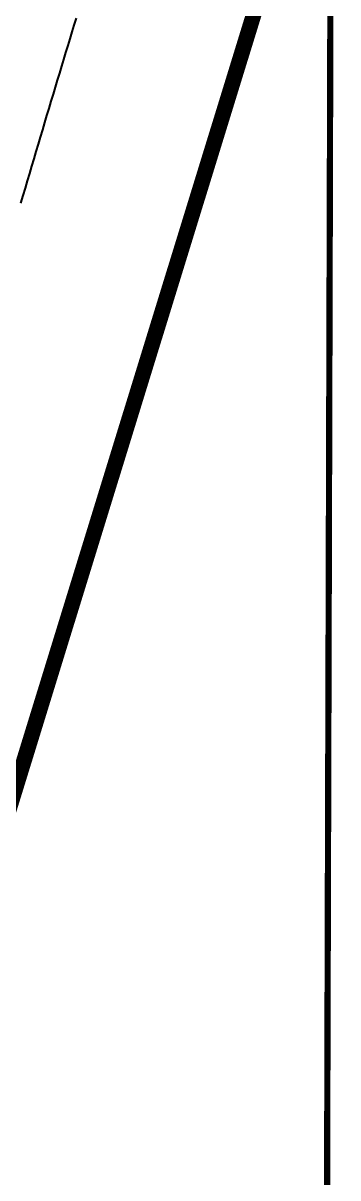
# Model space of a CAD drawing. Header units: metres. Extents: x 561401 to 594056, y 8460144 to 8508504.
# Drawn here: x 573078.22 to 573088.34, y 8477131.55 to 8477168.65 of the extents above; entities that cross this region are included whole.
import ezdxf

# ---------------------------------------------------------------- set-up
doc = ezdxf.new("R2010")
doc.units = ezdxf.units.M
for name, color, linetype in [('1.1. DERECHO DE VIA', 230, 'Continuous'), ('1.1. VIA EXISTENTE', 252, 'Continuous'), ('1.2. AFECTADOS BASE GRAFICA SUNARP', 150, 'Continuous')]:
    doc.layers.add(name, color=color, linetype=linetype)

msp = doc.modelspace()

# ---------------------------------------------------------------- linework, layer by layer
at = {"layer": '1.1. DERECHO DE VIA', "color": 230, "linetype": 'Continuous', "lineweight": 40, "ltscale": 0.2, "const_width": 0.5}
msp.add_lwpolyline([(573085.724, 8477169.208), (573079.833, 8477150.095), (573073.942, 8477130.982), (573068.051, 8477111.869), (573062.036, 8477092.797), (573053.516, 8477074.734), (573042.181, 8477058.267)], dxfattribs=at)
at = {"layer": '1.1. VIA EXISTENTE', "color": 253, "linetype": 'Continuous', "lineweight": 40, "ltscale": 0.2, "true_color": 0x84a4a6}
msp.add_lwpolyline([(573078.15, 8477162.867), (573078.221, 8477163.106), (573078.292, 8477163.345), (573078.362, 8477163.582), (573078.433, 8477163.819), (573078.503, 8477164.054), (573078.573, 8477164.289), (573078.642, 8477164.523), (573078.712, 8477164.756), (573078.781, 8477164.987), (573078.85, 8477165.218), (573078.919, 8477165.449), (573078.988, 8477165.678), (573079.056, 8477165.906), (573079.125, 8477166.134), (573079.193, 8477166.36), (573079.261, 8477166.586), (573079.328, 8477166.811), (573079.396, 8477167.035), (573079.463, 8477167.259), (573079.531, 8477167.482), (573079.598, 8477167.703), (573079.665, 8477167.925), (573079.732, 8477168.145), (573079.798, 8477168.365), (573079.865, 8477168.584), (573079.932, 8477168.803)], dxfattribs=at)
at = {"layer": '1.2. AFECTADOS BASE GRAFICA SUNARP', "color": 64, "linetype": 'Continuous', "lineweight": -3, "const_width": 0.2}
msp.add_lwpolyline([(573088.244, 8477220.105), (573087.934, 8477109.467), (573087.726, 8477035.708), (573050.405, 8476962.054), (573050.302, 8476925.175), (573012.981, 8476851.521), (573012.774, 8476777.763), (573012.567, 8476704.005), (573012.256, 8476593.369), (573011.946, 8476482.733), (572974.626, 8476409.08), (572937.409, 8476372.306), (572900.297, 8476372.41), (572863.08, 8476335.636), (572788.752, 8476298.965), (572714.526, 8476299.173), (572677.414, 8476299.277), (572603.188, 8476299.484), (572528.963, 8476299.691), (572491.85, 8476299.795), (572417.625, 8476300.002)], dxfattribs=at)

doc.saveas('drawing.dxf')
